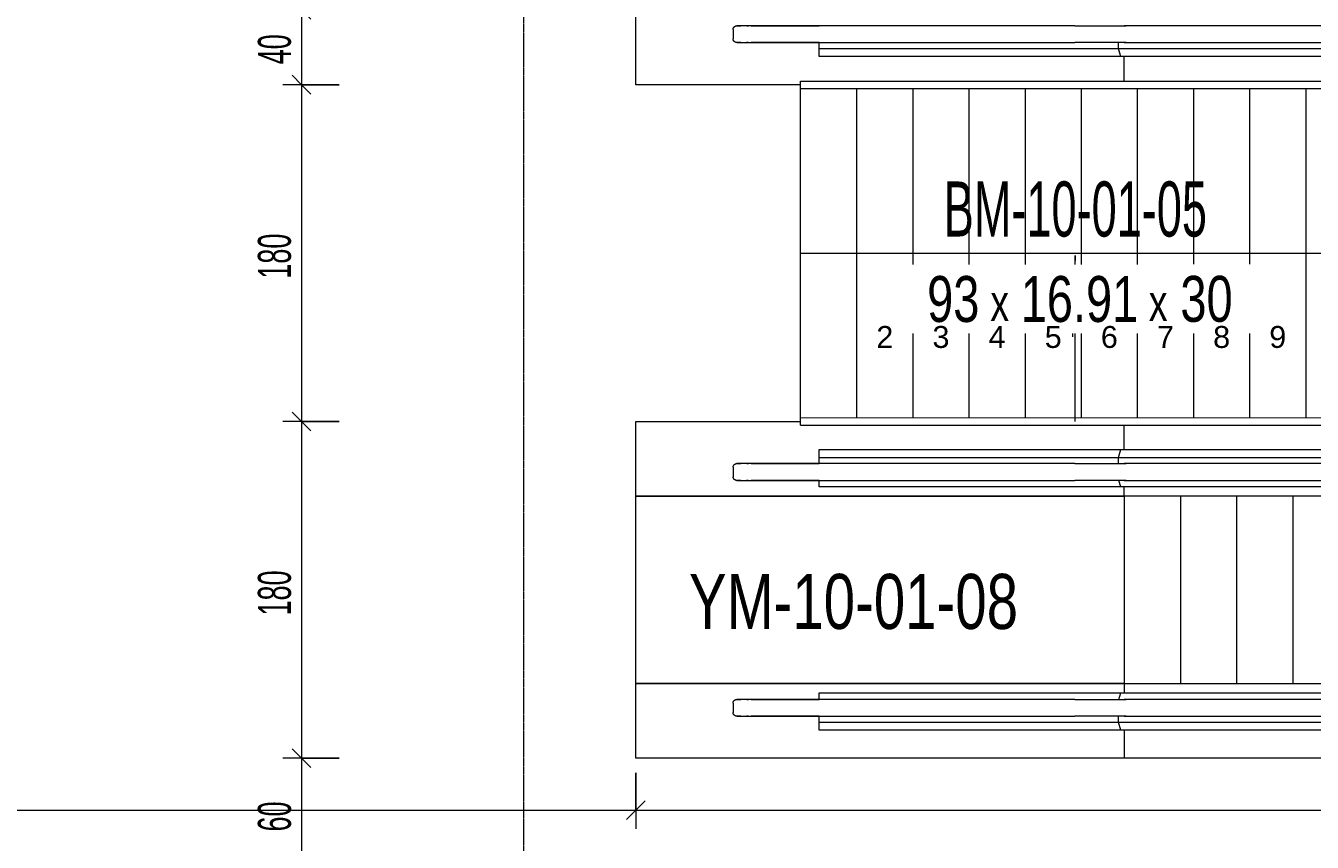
# Model space of a CAD drawing. Header units: centimetres. Extents: x -9345 to 11316, y -7197 to -3465.
# Drawn here: x 8150 to 8837, y -6535 to -6099 of the extents above; entities that cross this region are included whole.
import ezdxf

# ---------------------------------------------------------------- set-up
doc = ezdxf.new("R2010")
doc.units = ezdxf.units.CM
doc.linetypes.add('Grid Line 1_4_', pattern=[1.11125, 0.635, -0.15875, 0.15875, -0.15875])
doc.linetypes.add('Overhead', pattern=[0.396875, 0.238125, -0.15875])
for name, color, linetype, lineweight in [('A-ANNO-DIMS', 211, 'Continuous', 9), ('A-ANNO-DIMS-100', 211, 'Continuous', 9), ('A-FLOR', 192, 'Continuous', 9), ('A-FLOR-HRAL', 11, 'Continuous', 9), ('A-GENM', 13, 'Continuous', 9), ('G-ANNO-TEXT', 231, 'Continuous', 9), ('S-GRID', 1, 'Continuous', 9), ('S-STRS', 31, 'Continuous', 9), ('S-STRS-ANNO', 31, 'Continuous', 9), ('S-STRS-IDEN', 31, 'Continuous', 9)]:
    doc.layers.add(name, color=color, linetype=linetype, lineweight=lineweight)
doc.styles.add('Arial', font='arial.ttf', dxfattribs={"height": 11.710189})
doc.styles.add('Swis721 LtCn BT_1', font='swisscl.ttf', dxfattribs={"width": 0.8, "height": 17.639445})
doc.styles.add('Swis721 LtCn BT_3', font='swisscl.ttf', dxfattribs={"height": 29.399076})
doc.styles.add('Swis721 LtCn BT_4', font='swisscl.ttf', dxfattribs={"height": 0.195994})
doc.styles.add('Swis721 LtCn BT_5', font='swisscl.ttf', dxfattribs={"height": 0.244992})
doc.styles.add('Swis721 LtCn BT_6', font='swisscl.ttf', dxfattribs={"height": 24.49923})
doc.styles.add('Swis721 LtCn BT_7', font='swisscl.ttf', dxfattribs={"width": 0.8, "height": 29.399076})
doc.dimstyles.new('IUAS_DIMENSION_INSIDE_100_5', dxfattribs={"dimscale": 30.48, "dimtxt": 18, "dimasz": 0.328084, "dimexe": 0.328084, "dimexo": 0.0625, "dimgap": 0, "dimtad": 1, "dimdec": 0, "dimdsep": 46, "dimtxsty": 'Swis721 LtCn BT_1', "dimblk1": 'OBLIQUE', "dimblk2": 'OBLIQUE', "dimsah": 1, "dimcen": 0.09, "dimdle": 0.328084, "dimazin": 0, "dimtfac": 1, "dimtdec": 4, "dimtix": 1, "dimtmove": 0, "dimatfit": 3, "dimfxl": 0.656168, "dimfxlon": 1, "dimtvp": 1, "dimtolj": 1, "dimtzin": 0, "dimarcsym": 2})

# ---------------------------------------------------------------- blocks, each defined once
blk = doc.blocks.new('A-YURUYEN MERDIVEN - 1570-1859977-_123_30 TEKNİK KAT _ TECHNICAL LEVEL')
at = {"layer": 'A-GENM'}
for p, q in [((1363, 88.04), (1363, 75)), ((-147.16, 75), (1364.88, 75)), ((-138.68, 70.76), (1366.01, 70.76)), ((1364.88, 75), (1526, 75)), ((1364.88, 75), (1366.01, 70.76)), ((1366.01, 70.76), (1526, 70.76)), ((1366.01, 70.76), (1366.01, 67.5)), ((1526, 75), (1526, 70.76)), ((1526, 70.76), (1526, 67.5)), ((1362.96, 67.5), (20.84, 67.5)), ((1526, 67.5), (1389.46, 67.5)), ((1563.95, 67.5), (1564.81, 67.5)), ((1572, 60.5), (1572, 65.5)), ((20.84, 58.5), (1362.96, 58.5)), ((1389.46, 58.5), (1526, 58.5))]:
    blk.add_line(p, q, dxfattribs=at)
at = {"layer": 'A-GENM', "flags": 128}
for points in [[(1361.96, 67.5), (1363.89, 67.5), (1365.86, 67.5), (1367.86, 67.5), (1369.9, 67.5), (1371.97, 67.5), (1374.07, 67.5), (1376.2, 67.5), (1378.34, 67.5), (1380.5, 67.5), (1382.68, 67.5), (1384.87, 67.5), (1387.06, 67.5), (1389.26, 67.5), (1389.46, 67.5)], [(1526, 67.5), (1527.76, 67.5), (1529.52, 67.5), (1531.27, 67.5), (1533.01, 67.5), (1534.74, 67.5), (1536.46, 67.5), (1538.16, 67.5), (1539.84, 67.5), (1541.5, 67.5), (1543.13, 67.5), (1544.74, 67.5), (1546.32, 67.5), (1547.86, 67.5), (1549.37, 67.5), (1550.84, 67.5), (1552.28, 67.5), (1553.67, 67.5), (1555.01, 67.5), (1556.31, 67.5), (1557.56, 67.5), (1558.76, 67.5), (1559.91, 67.5), (1561.01, 67.5), (1562.04, 67.5), (1562.36, 67.5)], [(1570, 67.5), (1569.96, 67.5), (1569.86, 67.5), (1569.68, 67.5), (1569.44, 67.5), (1569.12, 67.5), (1568.74, 67.5), (1568.29, 67.5), (1567.77, 67.5), (1567.18, 67.5), (1566.53, 67.5), (1565.81, 67.5), (1565.03, 67.5), (1564.18, 67.5), (1563.28, 67.5), (1562.31, 67.5), (1561.29, 67.5), (1560.21, 67.5), (1559.08, 67.5), (1557.89, 67.5), (1556.66, 67.5), (1555.37, 67.5), (1554.03, 67.5), (1552.66, 67.5), (1551.23, 67.5), (1549.77, 67.5), (1548.27, 67.5), (1546.74, 67.5), (1545.17, 67.5), (1543.57, 67.5), (1541.94, 67.5), (1540.29, 67.5), (1538.62, 67.5), (1536.92, 67.5), (1535.21, 67.5), (1533.48, 67.5), (1531.74, 67.5), (1529.99, 67.5), (1528.23, 67.5), (1526.48, 67.5), (1526, 67.5)], [(1567.86, 67.5), (1568.15, 67.5), (1568.62, 67.5), (1569.03, 67.5), (1569.36, 67.5), (1569.62, 67.5), (1569.82, 67.5), (1569.94, 67.5), (1570, 67.5), (1570, 67.5)], [(1570, 67.5), (1570.08, 67.5), (1570.16, 67.49), (1570.24, 67.49), (1570.32, 67.47), (1570.4, 67.46), (1570.48, 67.44), (1570.55, 67.42), (1570.63, 67.4), (1570.7, 67.37), (1570.78, 67.34), (1570.85, 67.31), (1570.92, 67.27), (1570.99, 67.24), (1571.06, 67.19), (1571.13, 67.15), (1571.19, 67.1), (1571.26, 67.06), (1571.32, 67), (1571.38, 66.95), (1571.43, 66.89), (1571.49, 66.83), (1571.54, 66.77), (1571.59, 66.71), (1571.64, 66.65), (1571.68, 66.58), (1571.72, 66.51), (1571.76, 66.44), (1571.8, 66.37), (1571.83, 66.3), (1571.86, 66.22), (1571.89, 66.15), (1571.92, 66.07), (1571.94, 66), (1571.96, 65.92), (1571.97, 65.84), (1571.98, 65.76), (1571.99, 65.68), (1572, 65.6), (1572, 65.52), (1572, 65.5)], [(1389.46, 58.5), (1387.26, 58.5), (1385.07, 58.5), (1382.88, 58.5), (1380.7, 58.5), (1378.53, 58.5), (1376.39, 58.5), (1374.26, 58.5), (1372.16, 58.5), (1370.09, 58.5), (1368.04, 58.5), (1366.03, 58.5), (1364.06, 58.5), (1362.13, 58.5), (1361.96, 58.5)], [(1526, 58.5), (1527.76, 58.5), (1529.52, 58.5), (1531.27, 58.5), (1533.01, 58.5), (1534.74, 58.5), (1536.46, 58.5), (1538.16, 58.5), (1539.84, 58.5), (1541.5, 58.5), (1543.13, 58.5), (1544.74, 58.5), (1546.32, 58.5), (1547.86, 58.5), (1549.37, 58.5), (1550.84, 58.5), (1552.28, 58.5), (1553.67, 58.5), (1555.01, 58.5), (1556.31, 58.5), (1557.56, 58.5), (1558.76, 58.5), (1559.91, 58.5), (1561.01, 58.5), (1562.04, 58.5), (1563.02, 58.5), (1563.95, 58.5), (1564.81, 58.5), (1565.6, 58.5), (1566.34, 58.5), (1567.01, 58.5), (1567.61, 58.5), (1568.15, 58.5), (1568.62, 58.5), (1569.03, 58.5), (1569.36, 58.5), (1569.62, 58.5), (1569.82, 58.5), (1569.94, 58.5), (1570, 58.5), (1570, 58.5)], [(1562.31, 58.5), (1561.29, 58.5), (1560.21, 58.5), (1559.08, 58.5), (1557.89, 58.5), (1556.66, 58.5), (1555.37, 58.5), (1554.03, 58.5), (1552.66, 58.5), (1551.23, 58.5), (1549.77, 58.5), (1548.27, 58.5), (1546.74, 58.5), (1545.17, 58.5), (1543.57, 58.5), (1541.94, 58.5), (1540.29, 58.5), (1538.62, 58.5), (1536.92, 58.5), (1535.21, 58.5), (1533.48, 58.5), (1531.74, 58.5), (1529.99, 58.5), (1528.23, 58.5), (1526.48, 58.5), (1526, 58.5)], [(1564.71, 58.5), (1564.18, 58.5), (1563.77, 58.5)], [(1570, 58.5), (1569.96, 58.5), (1569.86, 58.5), (1569.68, 58.5), (1569.44, 58.5), (1569.12, 58.5), (1568.74, 58.5), (1568.29, 58.5), (1567.86, 58.5)], [(1572, 60.5), (1572, 60.42), (1571.99, 60.34), (1571.99, 60.26), (1571.97, 60.18), (1571.96, 60.1), (1571.94, 60.02), (1571.92, 59.95), (1571.9, 59.87), (1571.87, 59.8), (1571.84, 59.72), (1571.81, 59.65), (1571.77, 59.58), (1571.74, 59.51), (1571.69, 59.44), (1571.65, 59.37), (1571.6, 59.31), (1571.56, 59.24), (1571.5, 59.18), (1571.45, 59.12), (1571.39, 59.07), (1571.33, 59.01), (1571.27, 58.96), (1571.21, 58.91), (1571.15, 58.86), (1571.08, 58.82), (1571.01, 58.78), (1570.94, 58.74), (1570.87, 58.7), (1570.8, 58.67), (1570.72, 58.64), (1570.65, 58.61), (1570.57, 58.58), (1570.5, 58.56), (1570.42, 58.54), (1570.34, 58.53), (1570.26, 58.52), (1570.18, 58.51), (1570.1, 58.5), (1570.02, 58.5), (1570, 58.5)]]:
    blk.add_lwpolyline(points, dxfattribs=at)
blk = doc.blocks.new('Railing - Railing-1672219-_123_30 TEKNİK KAT _ TECHNICAL LEVEL')
at = {"layer": 'A-FLOR-HRAL'}
for p, q in [((-6628.75, -408.89), (-6626.93, -408.17)), ((-6628.75, -408.89), (-6473.89, -799.3)), ((-6625.03, -407.42), (-6470.18, -797.83))]:
    blk.add_line(p, q, dxfattribs=at)
blk = doc.blocks.new('Railing - Railing-1672223-_123_30 TEKNİK KAT _ TECHNICAL LEVEL')
at = {"layer": 'A-FLOR-HRAL'}
for p, q in [((-6461.51, -342.55), (-6306.65, -732.96)), ((-6459.61, -341.8), (-6457.79, -341.08)), ((-6457.79, -341.08), (-6302.93, -731.49))]:
    blk.add_line(p, q, dxfattribs=at)
blk = doc.blocks.new('A-YURUYEN MERDIVEN - 1570-1863396-_123_30 TEKNİK KAT _ TECHNICAL LEVEL')
at = {"layer": 'A-GENM'}
for p, q in [((1363, 75), (1363, 90)), ((-147.16, 75), (1364.88, 75)), ((1366.01, 70.76), (-138.68, 70.76)), ((1364.88, 75), (1366.01, 70.76)), ((1364.88, 75), (1526, 75)), ((1526, 70.76), (1366.01, 70.76)), ((1366.01, 70.76), (1366.01, 67.5)), ((1526, 75), (1526, 70.76)), ((1526, 70.76), (1526, 67.5)), ((1362.96, 67.5), (20.84, 67.5)), ((1526, 67.5), (1389.46, 67.5)), ((1563.95, 67.5), (1564.81, 67.5)), ((1572, 60.5), (1572, 65.5)), ((20.84, 58.5), (1362.96, 58.5)), ((1365.81, 58.5), (1364.88, 55)), ((1389.46, 58.5), (1526, 58.5)), ((1526, 58.5), (1526, 55)), ((1363, 50), (-161.16, 50)), ((1364.88, 55), (-147.16, 55)), ((1272.94, -50), (1272.94, 50)), ((1302.94, -50), (1302.94, 50)), ((1332.94, -50), (1332.94, 50)), ((1363, 50), (1363, 55)), ((1624, 50), (1363, 50)), ((1363, 50), (1624, 50)), ((1363, -50), (1363, 50)), ((1526, 55), (1364.88, 55)), ((-161.16, -50), (1363, -50)), ((-147.16, -55), (1364.88, -55)), ((1363, -50), (1624, -50)), ((1363, -50), (1363, -55)), ((1624, -50), (1363, -50)), ((1364.88, -55), (1365.81, -58.5)), ((1364.88, -55), (1526, -55)), ((1526, -55), (1526, -58.5)), ((1362.96, -58.5), (20.84, -58.5)), ((1526, -58.5), (1389.46, -58.5)), ((1563.95, -58.5), (1564.81, -58.5)), ((1572, -65.5), (1572, -60.5)), ((20.84, -67.5), (1362.96, -67.5)), ((1366.01, -67.5), (1366.01, -70.76)), ((1389.46, -67.5), (1526, -67.5)), ((1526, -67.5), (1526, -70.76)), ((1364.88, -75), (-147.16, -75)), ((1366.01, -70.76), (-138.68, -70.76)), ((1363, -75), (1363, -88.04)), ((1366.01, -70.76), (1364.88, -75)), ((1526, -75), (1364.88, -75)), ((1526, -70.76), (1366.01, -70.76)), ((1526, -70.76), (1526, -75))]:
    blk.add_line(p, q, dxfattribs=at)
at = {"layer": 'A-GENM', "flags": 128}
for points in [[(1361.96, 67.5), (1363.89, 67.5), (1365.86, 67.5), (1367.86, 67.5), (1369.9, 67.5), (1371.97, 67.5), (1374.07, 67.5), (1376.2, 67.5), (1378.34, 67.5), (1380.5, 67.5), (1382.68, 67.5), (1384.87, 67.5), (1387.06, 67.5), (1389.26, 67.5), (1389.46, 67.5)], [(1526, 67.5), (1527.76, 67.5), (1529.52, 67.5), (1531.27, 67.5), (1533.01, 67.5), (1534.74, 67.5), (1536.46, 67.5), (1538.16, 67.5), (1539.84, 67.5), (1541.5, 67.5), (1543.13, 67.5), (1544.74, 67.5), (1546.32, 67.5), (1547.86, 67.5), (1549.37, 67.5), (1550.84, 67.5), (1552.28, 67.5), (1553.67, 67.5), (1555.01, 67.5), (1556.31, 67.5), (1557.56, 67.5), (1558.76, 67.5), (1559.91, 67.5), (1561.01, 67.5), (1562.04, 67.5), (1562.36, 67.5)], [(1570, 67.5), (1569.96, 67.5), (1569.86, 67.5), (1569.68, 67.5), (1569.44, 67.5), (1569.12, 67.5), (1568.74, 67.5), (1568.29, 67.5), (1567.77, 67.5), (1567.18, 67.5), (1566.53, 67.5), (1565.81, 67.5), (1565.03, 67.5), (1564.18, 67.5), (1563.28, 67.5), (1562.31, 67.5), (1561.29, 67.5), (1560.21, 67.5), (1559.08, 67.5), (1557.89, 67.5), (1556.66, 67.5), (1555.37, 67.5), (1554.03, 67.5), (1552.66, 67.5), (1551.23, 67.5), (1549.77, 67.5), (1548.27, 67.5), (1546.74, 67.5), (1545.17, 67.5), (1543.57, 67.5), (1541.94, 67.5), (1540.29, 67.5), (1538.62, 67.5), (1536.92, 67.5), (1535.21, 67.5), (1533.48, 67.5), (1531.74, 67.5), (1529.99, 67.5), (1528.23, 67.5), (1526.48, 67.5), (1526, 67.5)], [(1567.86, 67.5), (1568.15, 67.5), (1568.62, 67.5), (1569.03, 67.5), (1569.36, 67.5), (1569.62, 67.5), (1569.82, 67.5), (1569.94, 67.5), (1570, 67.5), (1570, 67.5)], [(1570, 67.5), (1570.08, 67.5), (1570.16, 67.49), (1570.24, 67.49), (1570.32, 67.47), (1570.4, 67.46), (1570.48, 67.44), (1570.55, 67.42), (1570.63, 67.4), (1570.7, 67.37), (1570.78, 67.34), (1570.85, 67.31), (1570.92, 67.27), (1570.99, 67.24), (1571.06, 67.19), (1571.13, 67.15), (1571.19, 67.1), (1571.26, 67.06), (1571.32, 67), (1571.38, 66.95), (1571.43, 66.89), (1571.49, 66.83), (1571.54, 66.77), (1571.59, 66.71), (1571.64, 66.65), (1571.68, 66.58), (1571.72, 66.51), (1571.76, 66.44), (1571.8, 66.37), (1571.83, 66.3), (1571.86, 66.22), (1571.89, 66.15), (1571.92, 66.07), (1571.94, 66), (1571.96, 65.92), (1571.97, 65.84), (1571.98, 65.76), (1571.99, 65.68), (1572, 65.6), (1572, 65.52), (1572, 65.5)], [(1389.46, 58.5), (1387.26, 58.5), (1385.07, 58.5), (1382.88, 58.5), (1380.7, 58.5), (1378.53, 58.5), (1376.39, 58.5), (1374.26, 58.5), (1372.16, 58.5), (1370.09, 58.5), (1368.04, 58.5), (1366.03, 58.5), (1364.06, 58.5), (1362.13, 58.5), (1361.96, 58.5)], [(1526, 58.5), (1527.76, 58.5), (1529.52, 58.5), (1531.27, 58.5), (1533.01, 58.5), (1534.74, 58.5), (1536.46, 58.5), (1538.16, 58.5), (1539.84, 58.5), (1541.5, 58.5), (1543.13, 58.5), (1544.74, 58.5), (1546.32, 58.5), (1547.86, 58.5), (1549.37, 58.5), (1550.84, 58.5), (1552.28, 58.5), (1553.67, 58.5), (1555.01, 58.5), (1556.31, 58.5), (1557.56, 58.5), (1558.76, 58.5), (1559.91, 58.5), (1561.01, 58.5), (1562.04, 58.5), (1563.02, 58.5), (1563.95, 58.5), (1564.81, 58.5), (1565.6, 58.5), (1566.34, 58.5), (1567.01, 58.5), (1567.61, 58.5), (1568.15, 58.5), (1568.62, 58.5), (1569.03, 58.5), (1569.36, 58.5), (1569.62, 58.5), (1569.82, 58.5), (1569.94, 58.5), (1570, 58.5), (1570, 58.5)], [(1562.31, 58.5), (1561.29, 58.5), (1560.21, 58.5), (1559.08, 58.5), (1557.89, 58.5), (1556.66, 58.5), (1555.37, 58.5), (1554.03, 58.5), (1552.66, 58.5), (1551.23, 58.5), (1549.77, 58.5), (1548.27, 58.5), (1546.74, 58.5), (1545.17, 58.5), (1543.57, 58.5), (1541.94, 58.5), (1540.29, 58.5), (1538.62, 58.5), (1536.92, 58.5), (1535.21, 58.5), (1533.48, 58.5), (1531.74, 58.5), (1529.99, 58.5), (1528.23, 58.5), (1526.48, 58.5), (1526, 58.5)], [(1564.71, 58.5), (1564.18, 58.5), (1563.77, 58.5)], [(1570, 58.5), (1569.96, 58.5), (1569.86, 58.5), (1569.68, 58.5), (1569.44, 58.5), (1569.12, 58.5), (1568.74, 58.5), (1568.29, 58.5), (1567.86, 58.5)], [(1572, 60.5), (1572, 60.42), (1571.99, 60.34), (1571.99, 60.26), (1571.97, 60.18), (1571.96, 60.1), (1571.94, 60.02), (1571.92, 59.95), (1571.9, 59.87), (1571.87, 59.8), (1571.84, 59.72), (1571.81, 59.65), (1571.77, 59.58), (1571.74, 59.51), (1571.69, 59.44), (1571.65, 59.37), (1571.6, 59.31), (1571.56, 59.24), (1571.5, 59.18), (1571.45, 59.12), (1571.39, 59.07), (1571.33, 59.01), (1571.27, 58.96), (1571.21, 58.91), (1571.15, 58.86), (1571.08, 58.82), (1571.01, 58.78), (1570.94, 58.74), (1570.87, 58.7), (1570.8, 58.67), (1570.72, 58.64), (1570.65, 58.61), (1570.57, 58.58), (1570.5, 58.56), (1570.42, 58.54), (1570.34, 58.53), (1570.26, 58.52), (1570.18, 58.51), (1570.1, 58.5), (1570.02, 58.5), (1570, 58.5)], [(1361.96, -58.5), (1363.89, -58.5), (1365.86, -58.5), (1367.86, -58.5), (1369.9, -58.5), (1371.97, -58.5), (1374.07, -58.5), (1376.2, -58.5), (1378.34, -58.5), (1380.5, -58.5), (1382.68, -58.5), (1384.87, -58.5), (1387.06, -58.5), (1389.26, -58.5), (1389.46, -58.5)], [(1526, -58.5), (1527.76, -58.5), (1529.52, -58.5), (1531.27, -58.5), (1533.01, -58.5), (1534.74, -58.5), (1536.46, -58.5), (1538.16, -58.5), (1539.84, -58.5), (1541.5, -58.5), (1543.13, -58.5), (1544.74, -58.5), (1546.32, -58.5), (1547.86, -58.5), (1549.37, -58.5), (1550.84, -58.5), (1552.28, -58.5), (1553.67, -58.5), (1555.01, -58.5), (1556.31, -58.5), (1557.56, -58.5), (1558.76, -58.5), (1559.91, -58.5), (1561.01, -58.5), (1562.04, -58.5), (1562.36, -58.5)], [(1570, -58.5), (1569.96, -58.5), (1569.86, -58.5), (1569.68, -58.5), (1569.44, -58.5), (1569.12, -58.5), (1568.74, -58.5), (1568.29, -58.5), (1567.77, -58.5), (1567.18, -58.5), (1566.53, -58.5), (1565.81, -58.5), (1565.03, -58.5), (1564.18, -58.5), (1563.28, -58.5), (1562.31, -58.5), (1561.29, -58.5), (1560.21, -58.5), (1559.08, -58.5), (1557.89, -58.5), (1556.66, -58.5), (1555.37, -58.5), (1554.03, -58.5), (1552.66, -58.5), (1551.23, -58.5), (1549.77, -58.5), (1548.27, -58.5), (1546.74, -58.5), (1545.17, -58.5), (1543.57, -58.5), (1541.94, -58.5), (1540.29, -58.5), (1538.62, -58.5), (1536.92, -58.5), (1535.21, -58.5), (1533.48, -58.5), (1531.74, -58.5), (1529.99, -58.5), (1528.23, -58.5), (1526.48, -58.5), (1526, -58.5)], [(1567.86, -58.5), (1568.15, -58.5), (1568.62, -58.5), (1569.03, -58.5), (1569.36, -58.5), (1569.62, -58.5), (1569.82, -58.5), (1569.94, -58.5), (1570, -58.5), (1570, -58.5)], [(1570, -58.5), (1570.08, -58.5), (1570.16, -58.51), (1570.24, -58.51), (1570.32, -58.53), (1570.4, -58.54), (1570.48, -58.56), (1570.55, -58.58), (1570.63, -58.6), (1570.7, -58.63), (1570.78, -58.66), (1570.85, -58.69), (1570.92, -58.73), (1570.99, -58.76), (1571.06, -58.81), (1571.13, -58.85), (1571.19, -58.9), (1571.26, -58.94), (1571.32, -59), (1571.38, -59.05), (1571.43, -59.11), (1571.49, -59.17), (1571.54, -59.23), (1571.59, -59.29), (1571.64, -59.35), (1571.68, -59.42), (1571.72, -59.49), (1571.76, -59.56), (1571.8, -59.63), (1571.83, -59.7), (1571.86, -59.78), (1571.89, -59.85), (1571.92, -59.93), (1571.94, -60), (1571.96, -60.08), (1571.97, -60.16), (1571.98, -60.24), (1571.99, -60.32), (1572, -60.4), (1572, -60.48), (1572, -60.5)], [(1389.46, -67.5), (1387.26, -67.5), (1385.07, -67.5), (1382.88, -67.5), (1380.7, -67.5), (1378.53, -67.5), (1376.39, -67.5), (1374.26, -67.5), (1372.16, -67.5), (1370.09, -67.5), (1368.04, -67.5), (1366.03, -67.5), (1364.06, -67.5), (1362.13, -67.5), (1361.96, -67.5)], [(1526, -67.5), (1527.76, -67.5), (1529.52, -67.5), (1531.27, -67.5), (1533.01, -67.5), (1534.74, -67.5), (1536.46, -67.5), (1538.16, -67.5), (1539.84, -67.5), (1541.5, -67.5), (1543.13, -67.5), (1544.74, -67.5), (1546.32, -67.5), (1547.86, -67.5), (1549.37, -67.5), (1550.84, -67.5), (1552.28, -67.5), (1553.67, -67.5), (1555.01, -67.5), (1556.31, -67.5), (1557.56, -67.5), (1558.76, -67.5), (1559.91, -67.5), (1561.01, -67.5), (1562.04, -67.5), (1563.02, -67.5), (1563.95, -67.5), (1564.81, -67.5), (1565.6, -67.5), (1566.34, -67.5), (1567.01, -67.5), (1567.61, -67.5), (1568.15, -67.5), (1568.62, -67.5), (1569.03, -67.5), (1569.36, -67.5), (1569.62, -67.5), (1569.82, -67.5), (1569.94, -67.5), (1570, -67.5), (1570, -67.5)], [(1562.31, -67.5), (1561.29, -67.5), (1560.21, -67.5), (1559.08, -67.5), (1557.89, -67.5), (1556.66, -67.5), (1555.37, -67.5), (1554.03, -67.5), (1552.66, -67.5), (1551.23, -67.5), (1549.77, -67.5), (1548.27, -67.5), (1546.74, -67.5), (1545.17, -67.5), (1543.57, -67.5), (1541.94, -67.5), (1540.29, -67.5), (1538.62, -67.5), (1536.92, -67.5), (1535.21, -67.5), (1533.48, -67.5), (1531.74, -67.5), (1529.99, -67.5), (1528.23, -67.5), (1526.48, -67.5), (1526, -67.5)], [(1564.71, -67.5), (1564.18, -67.5), (1563.77, -67.5)], [(1570, -67.5), (1569.96, -67.5), (1569.86, -67.5), (1569.68, -67.5), (1569.44, -67.5), (1569.12, -67.5), (1568.74, -67.5), (1568.29, -67.5), (1567.86, -67.5)], [(1572, -65.5), (1572, -65.58), (1571.99, -65.66), (1571.99, -65.74), (1571.97, -65.82), (1571.96, -65.9), (1571.94, -65.98), (1571.92, -66.05), (1571.9, -66.13), (1571.87, -66.2), (1571.84, -66.28), (1571.81, -66.35), (1571.77, -66.42), (1571.74, -66.49), (1571.69, -66.56), (1571.65, -66.63), (1571.6, -66.69), (1571.56, -66.76), (1571.5, -66.82), (1571.45, -66.88), (1571.39, -66.93), (1571.33, -66.99), (1571.27, -67.04), (1571.21, -67.09), (1571.15, -67.14), (1571.08, -67.18), (1571.01, -67.22), (1570.94, -67.26), (1570.87, -67.3), (1570.8, -67.33), (1570.72, -67.36), (1570.65, -67.39), (1570.57, -67.42), (1570.5, -67.44), (1570.42, -67.46), (1570.34, -67.47), (1570.26, -67.48), (1570.18, -67.49), (1570.1, -67.5), (1570.02, -67.5), (1570, -67.5)]]:
    blk.add_lwpolyline(points, dxfattribs=at)
blk = doc.blocks.new('DIMBLOCK351-_123_30 TEKNİK KAT _ TECHNICAL LEVEL')
at = {"layer": 'A-ANNO-DIMS-100', "transparency": 16777216}
for p, q in [((7585.78, -6498.25), (7585.78, -6528.25)), ((7585.78, -6518.25), (7585.78, -6498.25)), ((8475.78, -6498.25), (8475.78, -6528.25)), ((8475.78, -6518.25), (8475.78, -6498.25)), ((7585.78, -6518.25), (7590.78, -6513.25)), ((8475.78, -6518.25), (8480.78, -6513.25)), ((7585.78, -6518.25), (7580.78, -6523.25)), ((7585.78, -6518.25), (8475.78, -6518.25)), ((8475.78, -6518.25), (8470.78, -6523.25))]:
    blk.add_line(p, q, dxfattribs=at)
at = {"layer": 'A-ANNO-DIMS-100', "color": 0, "transparency": 16777216, "insert": (8017.07, -6494.9), "char_height": 17.639, "width": 32.9143, "attachment_point": 1, "line_spacing_factor": 0.971848, "style": 'Swis721 LtCn BT_1'}
blk.add_mtext('890', dxfattribs=at)
blk = doc.blocks.new('_Oblique')
at = {"color": 0, "linetype": 'ByBlock', "lineweight": -2}
blk.add_line((-0.5, -0.5), (0.5, 0.5), dxfattribs=at)
blk = doc.blocks.new('DIMBLOCK352-_123_30 TEKNİK KAT _ TECHNICAL LEVEL')
at = {"layer": 'A-ANNO-DIMS-100', "transparency": 16777216}
for p, q in [((8475.78, -6498.25), (8475.78, -6528.25)), ((8475.78, -6518.25), (8475.78, -6498.25)), ((9815.78, -6498.25), (9815.78, -6528.25)), ((9815.78, -6518.25), (9815.78, -6498.25)), ((8475.78, -6518.25), (8480.78, -6513.25)), ((9815.78, -6518.25), (9820.78, -6513.25)), ((8475.78, -6518.25), (8470.78, -6523.25)), ((8475.78, -6518.25), (9825.78, -6518.25)), ((9815.78, -6518.25), (9810.78, -6523.25))]:
    blk.add_line(p, q, dxfattribs=at)
at = {"layer": 'A-ANNO-DIMS-100', "color": 0, "transparency": 16777216, "insert": (9127.5, -6494.9), "char_height": 17.639, "width": 43.8857, "attachment_point": 1, "line_spacing_factor": 0.971848, "style": 'Swis721 LtCn BT_1'}
blk.add_mtext('1340', dxfattribs=at)
blk = doc.blocks.new('DIMBLOCK530-_123_30 TEKNİK KAT _ TECHNICAL LEVEL')
at = {"layer": 'A-ANNO-DIMS-100', "transparency": 16777216}
for p, q in [((8317.18, -6090.53), (8287.18, -6090.53)), ((8297.18, -6090.53), (8292.18, -6085.53)), ((8297.18, -6090.53), (8297.18, -6130.53)), ((8297.18, -6090.53), (8302.18, -6095.53)), ((8297.18, -6090.53), (8317.18, -6090.53)), ((8297.18, -6130.53), (8292.18, -6125.53)), ((8317.18, -6130.53), (8287.18, -6130.53)), ((8297.18, -6130.53), (8302.18, -6135.53)), ((8297.18, -6130.53), (8317.18, -6130.53))]:
    blk.add_line(p, q, dxfattribs=at)
at = {"layer": 'A-ANNO-DIMS-100', "color": 0, "transparency": 16777216, "insert": (8273.82, -6119.67), "char_height": 17.639, "width": 21.9429, "attachment_point": 1, "rotation": 90, "line_spacing_factor": 0.971848, "style": 'Swis721 LtCn BT_1'}
blk.add_mtext('40', dxfattribs=at)
blk = doc.blocks.new('DIMBLOCK531-_123_30 TEKNİK KAT _ TECHNICAL LEVEL')
at = {"layer": 'A-ANNO-DIMS-100', "transparency": 16777216}
for p, q in [((8297.18, -6130.53), (8292.18, -6125.53)), ((8317.18, -6130.53), (8287.18, -6130.53)), ((8297.18, -6130.53), (8297.18, -6310.53)), ((8297.18, -6130.53), (8302.18, -6135.53)), ((8297.18, -6130.53), (8317.18, -6130.53)), ((8317.18, -6310.53), (8287.18, -6310.53)), ((8297.18, -6310.53), (8292.18, -6305.53)), ((8297.18, -6310.53), (8302.18, -6315.53)), ((8297.18, -6310.53), (8317.18, -6310.53))]:
    blk.add_line(p, q, dxfattribs=at)
at = {"layer": 'A-ANNO-DIMS-100', "color": 0, "transparency": 16777216, "insert": (8273.82, -6234.24), "char_height": 17.639, "width": 32.9143, "attachment_point": 1, "rotation": 90, "line_spacing_factor": 0.971848, "style": 'Swis721 LtCn BT_1'}
blk.add_mtext('180', dxfattribs=at)
blk = doc.blocks.new('DIMBLOCK532-_123_30 TEKNİK KAT _ TECHNICAL LEVEL')
at = {"layer": 'A-ANNO-DIMS-100', "transparency": 16777216}
for p, q in [((8317.18, -6310.53), (8287.18, -6310.53)), ((8297.18, -6310.53), (8292.18, -6305.53)), ((8297.18, -6310.53), (8297.18, -6490.53)), ((8297.18, -6310.53), (8302.18, -6315.53)), ((8297.18, -6310.53), (8317.18, -6310.53)), ((8297.18, -6490.53), (8292.18, -6485.53)), ((8317.18, -6490.53), (8287.18, -6490.53)), ((8297.18, -6490.53), (8302.18, -6495.53)), ((8297.18, -6490.53), (8317.18, -6490.53))]:
    blk.add_line(p, q, dxfattribs=at)
at = {"layer": 'A-ANNO-DIMS-100', "color": 0, "transparency": 16777216, "insert": (8273.82, -6414.24), "char_height": 17.639, "width": 32.9143, "attachment_point": 1, "rotation": 90, "line_spacing_factor": 0.971848, "style": 'Swis721 LtCn BT_1'}
blk.add_mtext('180', dxfattribs=at)
blk = doc.blocks.new('DIMBLOCK533-_123_30 TEKNİK KAT _ TECHNICAL LEVEL')
at = {"layer": 'A-ANNO-DIMS-100', "transparency": 16777216}
for p, q in [((8297.18, -6490.53), (8292.18, -6485.53)), ((8317.18, -6490.53), (8287.18, -6490.53)), ((8297.18, -6490.53), (8297.18, -6560.53)), ((8297.18, -6490.53), (8302.18, -6495.53)), ((8297.18, -6490.53), (8317.18, -6490.53)), ((8317.18, -6550.53), (8287.18, -6550.53)), ((8297.18, -6550.53), (8292.18, -6545.53)), ((8297.18, -6550.53), (8302.18, -6555.53)), ((8297.18, -6550.53), (8317.18, -6550.53))]:
    blk.add_line(p, q, dxfattribs=at)
at = {"layer": 'A-ANNO-DIMS-100', "color": 0, "transparency": 16777216, "insert": (8273.82, -6529.67), "char_height": 17.639, "width": 21.9429, "attachment_point": 1, "rotation": 90, "line_spacing_factor": 0.971848, "style": 'Swis721 LtCn BT_1'}
blk.add_mtext('60', dxfattribs=at)
blk = doc.blocks.new('NRCN_stair Tag_3mm_ - Stair Tag-1717967-_123_30 TEKNİK KAT _ TECHNICAL LEVEL')
at = {"layer": 'S-STRS-IDEN', "char_height": 0.195994, "width": 0.1128, "attachment_point": 2, "line_spacing_factor": 0.971848, "style": 'Swis721 LtCn BT_4', "bg_fill": 3, "box_fill_scale": 1.25, "bg_fill_color": 0, "bg_fill_transparency": 0}
for insert in [(-0.4324, -0.1773), (0.4145, -0.1773)]:
    blk.add_mtext('\\fSwis721 LtCn BT|b0|i0|c162|p34|;x', dxfattribs=dict(at, insert=insert))
at = {"layer": 'S-STRS-IDEN', "insert": (0.673, -0.1323), "char_height": 0.24499, "width": 0.372, "attachment_point": 2, "line_spacing_factor": 0.971848, "style": 'Swis721 LtCn BT_5', "bg_fill": 3, "box_fill_scale": 1.25, "bg_fill_color": 0, "bg_fill_transparency": 0}
blk.add_mtext('30', dxfattribs=at)

msp = doc.modelspace()

# ---------------------------------------------------------------- linework, layer by layer
at = {"layer": 'A-FLOR'}
for p, q in [((8475.78, -6130.53), (8475.78, -5950.53)), ((8563.78, -6130.53), (8475.78, -6130.53)), ((8563.78, -6310.53), (8563.78, -6130.53)), ((8475.78, -6490.53), (8475.78, -6310.53)), ((8475.78, -6310.53), (8563.78, -6310.53)), ((9815.78, -6490.53), (8475.78, -6490.53))]:
    msp.add_line(p, q, dxfattribs=at)
at = {"layer": 'S-GRID', "linetype": 'Grid Line 1_4_'}
msp.add_line((8415.78, -3690.18), (8415.78, -6998.97), dxfattribs=at)
at = {"layer": 'S-STRS', "linetype": 'Overhead'}
for p, q in [((8593.78, -6132.57), (8593.78, -6308.49)), ((8623.78, -6132.57), (8623.78, -6308.49)), ((8653.78, -6132.57), (8653.78, -6308.49)), ((8683.78, -6132.57), (8683.78, -6308.49)), ((8713.78, -6132.57), (8713.78, -6308.49)), ((8743.78, -6132.57), (8743.78, -6308.49)), ((8773.78, -6132.57), (8773.78, -6308.49)), ((8803.78, -6132.57), (8803.78, -6308.49)), ((8833.78, -6132.57), (8833.78, -6308.49))]:
    msp.add_line(p, q, dxfattribs=at)
at = {"layer": 'S-STRS'}
for p, q in [((8593.78, -6132.57), (8593.78, -6308.49)), ((8623.78, -6132.57), (8623.78, -6308.49)), ((8653.78, -6132.57), (8653.78, -6308.49)), ((8683.78, -6132.57), (8683.78, -6308.49)), ((8713.78, -6132.57), (8713.78, -6308.49)), ((8743.78, -6132.57), (8743.78, -6308.49)), ((8773.78, -6132.57), (8773.78, -6308.49)), ((8803.78, -6132.57), (8803.78, -6308.49)), ((8833.78, -6132.57), (8833.78, -6308.49))]:
    msp.add_line(p, q, dxfattribs=at)
at = {"layer": 'S-STRS-ANNO'}
for p, q in [((8563.78, -6220.53), (8593.78, -6220.53)), ((8593.78, -6220.53), (8623.78, -6220.53)), ((8623.78, -6220.53), (8653.78, -6220.53)), ((8653.78, -6220.53), (8683.78, -6220.53)), ((8683.78, -6220.53), (8713.78, -6220.53)), ((8713.78, -6220.53), (8743.78, -6220.53)), ((8743.78, -6220.53), (8773.78, -6220.53)), ((8773.78, -6220.53), (8803.78, -6220.53)), ((8803.78, -6220.53), (8833.78, -6220.53)), ((8833.78, -6220.53), (8863.78, -6220.53))]:
    msp.add_line(p, q, dxfattribs=at)
at = {"layer": 'S-STRS-IDEN'}
for p, q in [((8710.52, -6221.78), (8709.21, -6265.25)), ((8710.52, -6310.53), (8710.52, -6221.78))]:
    msp.add_line(p, q, dxfattribs=at)

# ---------------------------------------------------------------- block references
at = {"layer": 'A-FLOR-HRAL', "rotation": 68.36410604411739}
for name in ['Railing - Railing-1672223-_123_30 TEKNİK KAT _ TECHNICAL LEVEL', 'Railing - Railing-1672219-_123_30 TEKNİK KAT _ TECHNICAL LEVEL']:
    msp.add_blockref(name, (10627.77, 0), dxfattribs=at)
at = {"layer": 'A-GENM', "rotation": 180}
for name, p in [('A-YURUYEN MERDIVEN - 1570-1859977-_123_30 TEKNİK KAT _ TECHNICAL LEVEL', (10099.78, -6040.53)), ('A-YURUYEN MERDIVEN - 1570-1863396-_123_30 TEKNİK KAT _ TECHNICAL LEVEL', (10099.78, -6400.53))]:
    msp.add_blockref(name, p, dxfattribs=at)

# ---------------------------------------------------------------- texts
at = {"layer": 'G-ANNO-TEXT', "color": 7, "insert": (8504.2, -6392.01), "char_height": 29.3991, "width": 239.04, "attachment_point": 1, "line_spacing_factor": 0.971848, "style": 'Swis721 LtCn BT_3'}
msp.add_mtext('YM-10-01-08', dxfattribs=at)
at = {"layer": 'S-STRS-ANNO', "char_height": 11.7102, "width": 10.7706, "attachment_point": 1, "line_spacing_factor": 0.938532, "style": 'Arial'}
for s, insert in [('\\fArial|b0|i0|c162|p34|;2', (8604.3, -6259.5)), ('\\fArial|b0|i0|c162|p34|;3', (8634.3, -6259.5)), ('\\fArial|b0|i0|c162|p34|;4', (8664.3, -6259.5)), ('\\fArial|b0|i0|c162|p34|;5', (8694.3, -6259.5)), ('\\fArial|b0|i0|c162|p34|;6', (8724.3, -6259.5)), ('\\fArial|b0|i0|c162|p34|;7', (8754.3, -6259.5)), ('\\fArial|b0|i0|c162|p34|;8', (8784.3, -6259.5)), ('\\fArial|b0|i0|c162|p34|;9', (8814.3, -6259.5))]:
    msp.add_mtext(s, dxfattribs=dict(at, insert=insert))
at = {"layer": 'S-STRS-IDEN', "insert": (8710.68, -6182.27), "char_height": 29.3991, "width": 190.44, "attachment_point": 2, "line_spacing_factor": 0.971848, "style": 'Swis721 LtCn BT_7'}
msp.add_mtext('BM-10-01-05', dxfattribs=at)

# ---------------------------------------------------------------- dimensions: what is measured, and where the dimension line sits
at = {"layer": 'A-ANNO-DIMS'}
for base, p1, p2, angle, override, picture, middle in [((8297.18, -6130.53), (8317.18, -6090.53), (8317.18, -6130.53), 90, {"dimpost": '<>', "dimfxl": 40}, 'DIMBLOCK530-_123_30 TEKNİK KAT _ TECHNICAL LEVEL', (8288.14, -6110.53)), ((8297.18, -6310.53), (8317.18, -6130.53), (8317.18, -6310.53), 90, {"dimpost": '<>', "dimfxl": 180}, 'DIMBLOCK531-_123_30 TEKNİK KAT _ TECHNICAL LEVEL', (8288.14, -6220.53)), ((8297.18, -6490.53), (8317.18, -6310.53), (8317.18, -6490.53), 90, {"dimpost": '<>', "dimfxl": 180}, 'DIMBLOCK532-_123_30 TEKNİK KAT _ TECHNICAL LEVEL', (8288.14, -6400.53)), ((8297.18, -6550.53), (8317.18, -6490.53), (8317.18, -6550.53), 90, {"dimpost": '<>', "dimfxl": 60}, 'DIMBLOCK533-_123_30 TEKNİK KAT _ TECHNICAL LEVEL', (8288.14, -6520.53)), ((9815.78, -6518.25), (8475.78, -6498.25), (9815.78, -6498.25), 0, {"dimpost": '<>', "dimfxl": 1340}, 'DIMBLOCK352-_123_30 TEKNİK KAT _ TECHNICAL LEVEL', (9145.78, -6509.21))]:
    dim = msp.add_linear_dim(base=base, p1=p1, p2=p2, angle=angle, dimstyle='IUAS_DIMENSION_INSIDE_100_5', override=override, dxfattribs=at)
    dim.commit()
    dim.dimension.update_dxf_attribs({"geometry": picture, "text_midpoint": middle})
dim = msp.add_linear_dim(base=(8475.78, -6518.25), p1=(7585.78, -6498.25), p2=(8475.78, -6498.25), dimstyle='IUAS_DIMENSION_INSIDE_100_5', override={"dimpost": '<>', "dimfxl": 890}, dxfattribs=at)
dim.commit()
dim.dimension.update_dxf_attribs({"geometry": 'DIMBLOCK351-_123_30 TEKNİK KAT _ TECHNICAL LEVEL', "text_midpoint": (8030.78, -6509.22)})

# ---------------------------------------------------------------- next in the draw order: block references
at = {"layer": 'S-STRS-IDEN', "xscale": 99.99999999999994, "yscale": 99.99999999999994, "zscale": 99.99999999999994}
msp.add_blockref('NRCN_stair Tag_3mm_ - Stair Tag-1717967-_123_30 TEKNİK KAT _ TECHNICAL LEVEL', (8713.48, -6219.51), dxfattribs=at)

# ---------------------------------------------------------------- next in the draw order: texts
at = {"layer": 'S-STRS-IDEN', "insert": (8659.4, -6232.81), "char_height": 24.499, "width": 37.2, "attachment_point": 3, "line_spacing_factor": 0.971848, "style": 'Swis721 LtCn BT_6', "bg_fill": 3, "box_fill_scale": 1.25, "bg_fill_color": 0, "bg_fill_transparency": 0}
msp.add_mtext('93', dxfattribs=at)

# ---------------------------------------------------------------- next in the draw order: texts
at = {"layer": 'S-STRS-IDEN', "insert": (8712.88, -6232.81), "char_height": 24.499, "width": 83.7, "attachment_point": 2, "line_spacing_factor": 0.971848, "style": 'Swis721 LtCn BT_6', "bg_fill": 3, "box_fill_scale": 1.25, "bg_fill_color": 0, "bg_fill_transparency": 0}
msp.add_mtext('16.91', dxfattribs=at)

doc.saveas('drawing.dxf')
